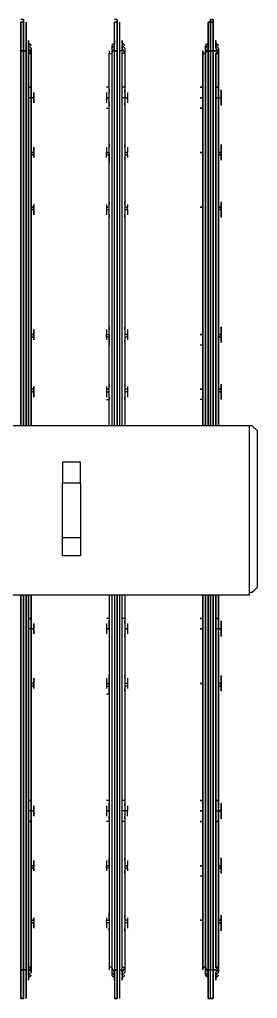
# Model space of a CAD drawing. Header units: metres. Extents: x 532250 to 532639, y 2673852 to 2674172.
# Drawn here: x 532452.929 to 532453.056, y 2674047.439 to 2674047.959 of the extents above; entities that cross this region are included whole.
import ezdxf

# ---------------------------------------------------------------- set-up
doc = ezdxf.new("R2010")
doc.units = ezdxf.units.M
doc.header["$MEASUREMENT"] = 0
doc.layers.add('IDT', color=7, linetype='Continuous')

# ---------------------------------------------------------------- blocks, each defined once
blk = doc.blocks.new('IDT')
at = {"layer": 'IDT', "color": 0, "lineweight": 25}
for p, q in [((13.89527, 10.30483), (13.89527, 10.32005)), ((13.89527, 10.32005), (13.89666, 10.32005)), ((13.89527, 10.32005), (13.89527, 10.30483)), ((13.89527, 10.30483), (13.89527, 10.32005)), ((13.89527, 10.32005), (13.89666, 10.32005)), ((13.89527, 10.30483), (13.89527, 10.32005)), ((13.89527, 10.32005), (13.89666, 10.32005)), ((13.89666, 10.32005), (13.89527, 10.32005)), ((13.89666, 10.32005), (13.89666, 10.30483)), ((13.89666, 10.32005), (13.89666, 10.30483)), ((13.89666, 10.32005), (13.89804, 10.32005)), ((13.89804, 10.32005), (13.89666, 10.32005)), ((13.89804, 10.32005), (13.89804, 10.30483)), ((13.89804, 10.30483), (13.89804, 10.32005)), ((13.94507, 10.30483), (13.94507, 10.32005)), ((13.94783, 10.32005), (13.94645, 10.32005)), ((13.94645, 10.32005), (13.94783, 10.32005)), ((13.94645, 10.30483), (13.94645, 10.32005)), ((13.94645, 10.32005), (13.94645, 10.30483)), ((13.94783, 10.30483), (13.94783, 10.32005)), ((13.99486, 10.30483), (13.99486, 10.32005)), ((13.99486, 10.32005), (13.99486, 10.30483)), ((13.99763, 10.32005), (13.99624, 10.32005)), ((13.99624, 10.32005), (13.99763, 10.32005)), ((13.99763, 10.32005), (13.99624, 10.32005)), ((13.99624, 10.32005), (13.99624, 10.30483)), ((13.99624, 10.30483), (13.99624, 10.32005)), ((13.99624, 10.32005), (13.99763, 10.32005)), ((13.99624, 10.30483), (13.99624, 10.32005)), ((13.99624, 10.32005), (13.99624, 10.30483)), ((13.99763, 10.30483), (13.99763, 10.32005)), ((13.99763, 10.32005), (13.99763, 10.30483)), ((13.89389, 10.30898), (13.89251, 10.3076)), ((13.89251, 10.3076), (13.89389, 10.30898)), ((13.89389, 10.30622), (13.89389, 10.31037)), ((13.89389, 10.31037), (13.89389, 10.30898)), ((13.89389, 10.30898), (13.89389, 10.31037)), ((13.89389, 10.31037), (13.89389, 10.30622)), ((13.89804, 10.30622), (13.89804, 10.31037)), ((13.89804, 10.31037), (13.89804, 10.30622)), ((13.89804, 10.30898), (13.89804, 10.31037)), ((13.89804, 10.31037), (13.89804, 10.30898)), ((13.89942, 10.3076), (13.89804, 10.30898)), ((13.89804, 10.30898), (13.89942, 10.3076)), ((13.94368, 10.30898), (13.9423, 10.3076)), ((13.94368, 10.30622), (13.94368, 10.31037)), ((13.94368, 10.31037), (13.94368, 10.30898)), ((13.94783, 10.30898), (13.94783, 10.31037)), ((13.94783, 10.31037), (13.94783, 10.30622)), ((13.94921, 10.3076), (13.94783, 10.30898)), ((13.99348, 10.30898), (13.99209, 10.3076)), ((13.99209, 10.3076), (13.99348, 10.30898)), ((13.99348, 10.30622), (13.99348, 10.31037)), ((13.99348, 10.31037), (13.99348, 10.30898)), ((13.99348, 10.30898), (13.99348, 10.31037)), ((13.99348, 10.31037), (13.99348, 10.30622)), ((13.89251, 10.30622), (13.89389, 10.3076)), ((13.89389, 10.3076), (13.89251, 10.30622)), ((13.89251, 10.30622), (13.89389, 10.3076)), ((13.89389, 10.3076), (13.89251, 10.30622)), ((13.89389, 10.30345), (13.89251, 10.30622)), ((13.89251, 10.30622), (13.89251, 10.30483)), ((13.89251, 10.30483), (13.89251, 10.30622)), ((13.89251, 10.30622), (13.89389, 10.30345)), ((13.89251, 10.30345), (13.89389, 10.30622)), ((13.89389, 10.30622), (13.89251, 10.30345)), ((13.89251, 10.30483), (13.89251, 10.30207)), ((13.89251, 10.30207), (13.89251, 10.30483)), ((13.89389, 10.30345), (13.89251, 10.30345)), ((13.89251, 10.30345), (13.89389, 10.30345)), ((13.89389, 10.30483), (13.89527, 10.30483)), ((13.89527, 10.30483), (13.89389, 10.30483)), ((13.89389, 10.10566), (13.89389, 10.30345)), ((13.89389, 10.30345), (13.89389, 10.10566)), ((13.89666, 10.30483), (13.89527, 10.30483)), ((13.89527, 10.30483), (13.89527, 10.10566)), ((13.89527, 10.10566), (13.89527, 10.30483)), ((13.89527, 10.30483), (13.89527, 10.10566)), ((13.89527, 10.10566), (13.89527, 10.30483)), ((13.89666, 10.30483), (13.89527, 10.30483)), ((13.89804, 10.30483), (13.89666, 10.30483)), ((13.89666, 10.30483), (13.89804, 10.30483)), ((13.89666, 10.30483), (13.89666, 10.10566)), ((13.89666, 10.10566), (13.89666, 10.30483)), ((13.89804, 10.3076), (13.89942, 10.30622)), ((13.89942, 10.30622), (13.89804, 10.3076)), ((13.89942, 10.30345), (13.89804, 10.30622)), ((13.89804, 10.30622), (13.89942, 10.30345)), ((13.89804, 10.10566), (13.89804, 10.30483)), ((13.89804, 10.30483), (13.89804, 10.10566)), ((13.89942, 10.3076), (13.89942, 10.30345)), ((13.89942, 10.30345), (13.89942, 10.3076)), ((13.89942, 10.30622), (13.89942, 10.30483)), ((13.89942, 10.30483), (13.89942, 10.30622)), ((13.89942, 10.30345), (13.9008, 10.30345)), ((13.9008, 10.30345), (13.89942, 10.30345)), ((13.89942, 10.10566), (13.89942, 10.30345)), ((13.89942, 10.30345), (13.89942, 10.10566)), ((13.9008, 10.30483), (13.9008, 10.30207)), ((13.9008, 10.30207), (13.9008, 10.30483)), ((13.9423, 10.30622), (13.94368, 10.3076)), ((13.9423, 10.30483), (13.9423, 10.30622)), ((13.9423, 10.30345), (13.94368, 10.30622)), ((13.9423, 10.30207), (13.9423, 10.30483)), ((13.94368, 10.30345), (13.9423, 10.30345)), ((13.94368, 10.3076), (13.94368, 10.30345)), ((13.94507, 10.30483), (13.94368, 10.30483)), ((13.94368, 10.30345), (13.94368, 10.10566)), ((13.94507, 10.10566), (13.94507, 10.30483)), ((13.94783, 10.30483), (13.94645, 10.30483)), ((13.94645, 10.30483), (13.94783, 10.30483)), ((13.94645, 10.10566), (13.94645, 10.30483)), ((13.94645, 10.30483), (13.94645, 10.10566)), ((13.94921, 10.30622), (13.94783, 10.3076)), ((13.94783, 10.30622), (13.94921, 10.30345)), ((13.94783, 10.10566), (13.94783, 10.30483)), ((13.94921, 10.30345), (13.94921, 10.3076)), ((13.94921, 10.30483), (13.94921, 10.30622)), ((13.94921, 10.10566), (13.94921, 10.30345)), ((13.94921, 10.30345), (13.9506, 10.30345)), ((13.9506, 10.30207), (13.9506, 10.30483)), ((13.99348, 10.3076), (13.99209, 10.30622)), ((13.99209, 10.30622), (13.99348, 10.3076)), ((13.99209, 10.30622), (13.99209, 10.30483)), ((13.99209, 10.30483), (13.99209, 10.30622)), ((13.99209, 10.30345), (13.99348, 10.30622)), ((13.99348, 10.30622), (13.99209, 10.30345)), ((13.99209, 10.30483), (13.99209, 10.30207)), ((13.99209, 10.30207), (13.99209, 10.30483)), ((13.99348, 10.30345), (13.99209, 10.30345)), ((13.99209, 10.30345), (13.99348, 10.30345)), ((13.99348, 10.30345), (13.99348, 10.3076)), ((13.99348, 10.3076), (13.99348, 10.30345)), ((13.99348, 10.10566), (13.99348, 10.30345)), ((13.99348, 10.30345), (13.99348, 10.10566)), ((13.99486, 10.30483), (13.99624, 10.30483)), ((13.99624, 10.30483), (13.99486, 10.30483)), ((13.99486, 10.30483), (13.99486, 10.10566)), ((13.99486, 10.10566), (13.99486, 10.30483)), ((13.99624, 10.30483), (13.99763, 10.30483)), ((13.99763, 10.30483), (13.99624, 10.30483)), ((13.99624, 10.30483), (13.99763, 10.30483)), ((13.99763, 10.30483), (13.99624, 10.30483)), ((13.99624, 10.10566), (13.99624, 10.30483)), ((13.99624, 10.30483), (13.99624, 10.10566)), ((13.99624, 10.10566), (13.99624, 10.30483)), ((13.99624, 10.30483), (13.99624, 10.10566)), ((13.99763, 10.10566), (13.99763, 10.30483)), ((13.99763, 10.30483), (13.99763, 10.10566)), ((13.89251, 10.30207), (13.89251, 10.10566)), ((13.89251, 10.10566), (13.89251, 10.30207)), ((13.9008, 10.30207), (13.9008, 10.10566)), ((13.9008, 10.10566), (13.9008, 10.30207)), ((13.9423, 10.10566), (13.9423, 10.30207)), ((13.9506, 10.10566), (13.9506, 10.30207)), ((13.99209, 10.30207), (13.99209, 10.10566)), ((13.99209, 10.10566), (13.99209, 10.30207)), ((13.89112, 10.2827), (13.89112, 10.28409)), ((13.89112, 10.28409), (13.89112, 10.2827)), ((13.89112, 10.2827), (13.89112, 10.27994)), ((13.89112, 10.27994), (13.89112, 10.2827)), ((13.89251, 10.27994), (13.89251, 10.28409)), ((13.89251, 10.28409), (13.89251, 10.27994)), ((13.9008, 10.2827), (13.9008, 10.28409)), ((13.9008, 10.28409), (13.9008, 10.27855)), ((13.9008, 10.27855), (13.9008, 10.28409)), ((13.9008, 10.28409), (13.9008, 10.2827)), ((13.9008, 10.27994), (13.9008, 10.2827)), ((13.9008, 10.2827), (13.9008, 10.27994)), ((13.94092, 10.27994), (13.94092, 10.2827)), ((13.9423, 10.27855), (13.9423, 10.28409)), ((13.9423, 10.28409), (13.9423, 10.2827)), ((13.9506, 10.27855), (13.9506, 10.28409)), ((13.9506, 10.28409), (13.9506, 10.2827)), ((13.95198, 10.27994), (13.95198, 10.2827)), ((13.99071, 10.2827), (13.99071, 10.27994)), ((13.99071, 10.27994), (13.99071, 10.2827)), ((13.99209, 10.2827), (13.99209, 10.28409)), ((13.99209, 10.28409), (13.99209, 10.2827)), ((13.99209, 10.27994), (13.99209, 10.28409)), ((13.99209, 10.28409), (13.99209, 10.27855)), ((13.89251, 10.27994), (13.89112, 10.27994)), ((13.89112, 10.27994), (13.89112, 10.27855)), ((13.89112, 10.27855), (13.89112, 10.27994)), ((13.89112, 10.27994), (13.89251, 10.27994)), ((13.89251, 10.27855), (13.89112, 10.27855)), ((13.89112, 10.27855), (13.89112, 10.27717)), ((13.89112, 10.27717), (13.89112, 10.27855)), ((13.89112, 10.27855), (13.89251, 10.27855)), ((13.89112, 10.27717), (13.89112, 10.27579)), ((13.89112, 10.27579), (13.89112, 10.27717)), ((13.89251, 10.27994), (13.89251, 10.2744)), ((13.89251, 10.2744), (13.89251, 10.27994)), ((13.9008, 10.27855), (13.9008, 10.27994)), ((13.9008, 10.27994), (13.9008, 10.27855)), ((13.9008, 10.27855), (13.90219, 10.27855)), ((13.90219, 10.27855), (13.9008, 10.27855)), ((13.9008, 10.27855), (13.90219, 10.27855)), ((13.90219, 10.27855), (13.9008, 10.27855)), ((13.9008, 10.2744), (13.9008, 10.27855)), ((13.9008, 10.27855), (13.9008, 10.27717)), ((13.9008, 10.27717), (13.9008, 10.27855)), ((13.9008, 10.27855), (13.9008, 10.2744)), ((13.9008, 10.27717), (13.9008, 10.27579)), ((13.9008, 10.27579), (13.9008, 10.27717)), ((13.94092, 10.27855), (13.94092, 10.27994)), ((13.94092, 10.27994), (13.9423, 10.27994)), ((13.94092, 10.27717), (13.94092, 10.27855)), ((13.94092, 10.27855), (13.9423, 10.27855)), ((13.9423, 10.2744), (13.9423, 10.27855)), ((13.9423, 10.27717), (13.9423, 10.27579)), ((13.9506, 10.27994), (13.95198, 10.27994)), ((13.95198, 10.27855), (13.9506, 10.27855)), ((13.9506, 10.27855), (13.9506, 10.2744)), ((13.95198, 10.27855), (13.9506, 10.27855)), ((13.9506, 10.27579), (13.9506, 10.27717)), ((13.95198, 10.27994), (13.95198, 10.27855)), ((13.95198, 10.27717), (13.95198, 10.27855)), ((13.99209, 10.27994), (13.99071, 10.27994)), ((13.99071, 10.27994), (13.99071, 10.27855)), ((13.99071, 10.27855), (13.99071, 10.27994)), ((13.99071, 10.27994), (13.99209, 10.27994)), ((13.99209, 10.27855), (13.99071, 10.27855)), ((13.99071, 10.27855), (13.99071, 10.27717)), ((13.99071, 10.27717), (13.99071, 10.27855)), ((13.99071, 10.27855), (13.99209, 10.27855)), ((13.99209, 10.2744), (13.99209, 10.27994)), ((13.99209, 10.27855), (13.99209, 10.2744)), ((13.99209, 10.27579), (13.99209, 10.27717)), ((13.99209, 10.27717), (13.99209, 10.27579)), ((13.89112, 10.25227), (13.89112, 10.25366)), ((13.89112, 10.25366), (13.89112, 10.25227)), ((13.89112, 10.25089), (13.89112, 10.25227)), ((13.89112, 10.25227), (13.89112, 10.25089)), ((13.89112, 10.25089), (13.89251, 10.25089)), ((13.89251, 10.25089), (13.89112, 10.25089)), ((13.89112, 10.25089), (13.89112, 10.24951)), ((13.89112, 10.24951), (13.89112, 10.25089)), ((13.89251, 10.25089), (13.89251, 10.25504)), ((13.89251, 10.25504), (13.89251, 10.25089)), ((13.89251, 10.24951), (13.89251, 10.25089)), ((13.89251, 10.25089), (13.89251, 10.24951)), ((13.9008, 10.25504), (13.90219, 10.25504)), ((13.9008, 10.25089), (13.9008, 10.25504)), ((13.9008, 10.25504), (13.9008, 10.25089)), ((13.9008, 10.25227), (13.9008, 10.25366)), ((13.9008, 10.25366), (13.9008, 10.25227)), ((13.9008, 10.25089), (13.9008, 10.25227)), ((13.9008, 10.25227), (13.9008, 10.24951)), ((13.9008, 10.24951), (13.9008, 10.25089)), ((13.9008, 10.24951), (13.9008, 10.25089)), ((13.9008, 10.25089), (13.9008, 10.24951)), ((13.94092, 10.25089), (13.94092, 10.25227)), ((13.9423, 10.25089), (13.94092, 10.25089)), ((13.94092, 10.25089), (13.94092, 10.24951)), ((13.9423, 10.24951), (13.9423, 10.25504)), ((13.9423, 10.25366), (13.9423, 10.25227)), ((13.9506, 10.24951), (13.9506, 10.25504)), ((13.9506, 10.25227), (13.9506, 10.25366)), ((13.9506, 10.25089), (13.95198, 10.25089)), ((13.95198, 10.25089), (13.95198, 10.25227)), ((13.95198, 10.25089), (13.95198, 10.24951)), ((13.99071, 10.25227), (13.99071, 10.25089)), ((13.99071, 10.25089), (13.99071, 10.25227)), ((13.99209, 10.25089), (13.99071, 10.25089)), ((13.99071, 10.25089), (13.99071, 10.24951)), ((13.99071, 10.24951), (13.99071, 10.25089)), ((13.99071, 10.25089), (13.99209, 10.25089)), ((13.99209, 10.25504), (13.99209, 10.25089)), ((13.99209, 10.25089), (13.99209, 10.25504)), ((13.99209, 10.25227), (13.99209, 10.25366)), ((13.99209, 10.25366), (13.99209, 10.25227)), ((13.99209, 10.24951), (13.99209, 10.25089)), ((13.99209, 10.25089), (13.99209, 10.24951)), ((13.89251, 10.24951), (13.89112, 10.24951)), ((13.89112, 10.24951), (13.89112, 10.24674)), ((13.89112, 10.24674), (13.89112, 10.24951)), ((13.89112, 10.24951), (13.89251, 10.24951)), ((13.89112, 10.24674), (13.89112, 10.24536)), ((13.89112, 10.24536), (13.89112, 10.24674)), ((13.89251, 10.24951), (13.89251, 10.24536)), ((13.89251, 10.24536), (13.89251, 10.24951)), ((13.9008, 10.24951), (13.90219, 10.24951)), ((13.9008, 10.24951), (13.90219, 10.24951)), ((13.90219, 10.24951), (13.9008, 10.24951)), ((13.9008, 10.24951), (13.9008, 10.24536)), ((13.9008, 10.24536), (13.9008, 10.24951)), ((13.9008, 10.24951), (13.9008, 10.24674)), ((13.9008, 10.24674), (13.9008, 10.24951)), ((13.9008, 10.24674), (13.9008, 10.24536)), ((13.9008, 10.24536), (13.9008, 10.24674)), ((13.94092, 10.24674), (13.94092, 10.24951)), ((13.94092, 10.24951), (13.9423, 10.24951)), ((13.9423, 10.24536), (13.9423, 10.24951)), ((13.9423, 10.24674), (13.9423, 10.24536)), ((13.95198, 10.24951), (13.9506, 10.24951)), ((13.9506, 10.24951), (13.9506, 10.24536)), ((13.95198, 10.24951), (13.9506, 10.24951)), ((13.9506, 10.24536), (13.9506, 10.24674)), ((13.95198, 10.24674), (13.95198, 10.24951)), ((13.99209, 10.24951), (13.99071, 10.24951)), ((13.99071, 10.24951), (13.99071, 10.24674)), ((13.99071, 10.24674), (13.99071, 10.24951)), ((13.99071, 10.24951), (13.99209, 10.24951)), ((13.99209, 10.24536), (13.99209, 10.24951)), ((13.99209, 10.24951), (13.99209, 10.24536)), ((13.99209, 10.24536), (13.99209, 10.24674)), ((13.99209, 10.24674), (13.99209, 10.24536)), ((13.89112, 10.22323), (13.89112, 10.22461)), ((13.89112, 10.22461), (13.89112, 10.22323)), ((13.89389, 10.22599), (13.89251, 10.22599)), ((13.89251, 10.22599), (13.89389, 10.22599)), ((13.89251, 10.22046), (13.89251, 10.22461)), ((13.89251, 10.22461), (13.89251, 10.22046)), ((13.90219, 10.22599), (13.9008, 10.22599)), ((13.9008, 10.22599), (13.90219, 10.22599)), ((13.9008, 10.22461), (13.9008, 10.22046)), ((13.9008, 10.22323), (13.9008, 10.22461)), ((13.9008, 10.22323), (13.9008, 10.22461)), ((13.9008, 10.22461), (13.9008, 10.22046)), ((13.9423, 10.22599), (13.94368, 10.22599)), ((13.9423, 10.22046), (13.9423, 10.22461)), ((13.9423, 10.22461), (13.9423, 10.22323)), ((13.9506, 10.22599), (13.95198, 10.22599)), ((13.9506, 10.22046), (13.9506, 10.22461)), ((13.9506, 10.22461), (13.9506, 10.22323)), ((13.99348, 10.22599), (13.99209, 10.22599)), ((13.99209, 10.22599), (13.99348, 10.22599)), ((13.99209, 10.22046), (13.99209, 10.22461)), ((13.99209, 10.22461), (13.99209, 10.22323)), ((13.99209, 10.22323), (13.99209, 10.22461)), ((13.99209, 10.22461), (13.99209, 10.22046)), ((13.89112, 10.22046), (13.89112, 10.22323)), ((13.89112, 10.22323), (13.89112, 10.22046)), ((13.89251, 10.22046), (13.89112, 10.22046)), ((13.89112, 10.22046), (13.89251, 10.22046)), ((13.89251, 10.22046), (13.89112, 10.22046)), ((13.89112, 10.22046), (13.89112, 10.21769)), ((13.89112, 10.21769), (13.89112, 10.22046)), ((13.89112, 10.22046), (13.89251, 10.22046)), ((13.89251, 10.22046), (13.89112, 10.22046)), ((13.89389, 10.22046), (13.89251, 10.22046)), ((13.89251, 10.22046), (13.89251, 10.21631)), ((13.89251, 10.21631), (13.89251, 10.22046)), ((13.9008, 10.22046), (13.9008, 10.22323)), ((13.9008, 10.22046), (13.9008, 10.22323)), ((13.9008, 10.22046), (13.90219, 10.22046)), ((13.9008, 10.21769), (13.9008, 10.22046)), ((13.9008, 10.22046), (13.90219, 10.22046)), ((13.9008, 10.22046), (13.90219, 10.22046)), ((13.9008, 10.22046), (13.9008, 10.21631)), ((13.9008, 10.22046), (13.90219, 10.22046)), ((13.9008, 10.21769), (13.9008, 10.22046)), ((13.9008, 10.22046), (13.90219, 10.22046)), ((13.90219, 10.22046), (13.9008, 10.22046)), ((13.9008, 10.22046), (13.9008, 10.21631)), ((13.9008, 10.22046), (13.90219, 10.22046)), ((13.94092, 10.22323), (13.94092, 10.22046)), ((13.94092, 10.21769), (13.94092, 10.22046)), ((13.94092, 10.22046), (13.9423, 10.22046)), ((13.94092, 10.22046), (13.9423, 10.22046)), ((13.9423, 10.21631), (13.9423, 10.22046)), ((13.9423, 10.22046), (13.94368, 10.22046)), ((13.95198, 10.22046), (13.9506, 10.22046)), ((13.9506, 10.22046), (13.9506, 10.21631)), ((13.9506, 10.22046), (13.95198, 10.22046)), ((13.95198, 10.22046), (13.9506, 10.22046)), ((13.95198, 10.22046), (13.95198, 10.22323)), ((13.95198, 10.21769), (13.95198, 10.22046)), ((13.99071, 10.22323), (13.99071, 10.22046)), ((13.99071, 10.22046), (13.99071, 10.22323)), ((13.99209, 10.22046), (13.99071, 10.22046)), ((13.99071, 10.22046), (13.99209, 10.22046)), ((13.99209, 10.22046), (13.99071, 10.22046)), ((13.99071, 10.22046), (13.99071, 10.21769)), ((13.99071, 10.21769), (13.99071, 10.22046)), ((13.99071, 10.22046), (13.99209, 10.22046)), ((13.99209, 10.22046), (13.99209, 10.21631)), ((13.99209, 10.21631), (13.99209, 10.22046)), ((13.99209, 10.22046), (13.99348, 10.22046)), ((13.89112, 10.21769), (13.89112, 10.21631)), ((13.89112, 10.21631), (13.89112, 10.21769)), ((13.89389, 10.21493), (13.89251, 10.21493)), ((13.89251, 10.21493), (13.89389, 10.21493)), ((13.9008, 10.21631), (13.9008, 10.21769)), ((13.9008, 10.21631), (13.9008, 10.21769)), ((13.90219, 10.21493), (13.9008, 10.21493)), ((13.9008, 10.21493), (13.90219, 10.21493)), ((13.9423, 10.21769), (13.9423, 10.21631)), ((13.9423, 10.21493), (13.94368, 10.21493)), ((13.9506, 10.21631), (13.9506, 10.21769)), ((13.9506, 10.21493), (13.95198, 10.21493)), ((13.99209, 10.21631), (13.99209, 10.21769)), ((13.99209, 10.21769), (13.99209, 10.21631)), ((13.99348, 10.21493), (13.99209, 10.21493)), ((13.99209, 10.21493), (13.99348, 10.21493)), ((13.89251, 10.15407), (13.89251, 10.15822)), ((13.89251, 10.15822), (13.89251, 10.15407)), ((13.9008, 10.15407), (13.9008, 10.15822)), ((13.9008, 10.15822), (13.9008, 10.15269)), ((13.9423, 10.15407), (13.9423, 10.15822)), ((13.95198, 10.15822), (13.9506, 10.15822)), ((13.9506, 10.15822), (13.9506, 10.15407)), ((13.99209, 10.15822), (13.99209, 10.15407)), ((13.99209, 10.15407), (13.99209, 10.15822)), ((13.89112, 10.15545), (13.89112, 10.15684)), ((13.89112, 10.15684), (13.89112, 10.15545)), ((13.89112, 10.15545), (13.89112, 10.15407)), ((13.89112, 10.15407), (13.89112, 10.15545)), ((13.89251, 10.15407), (13.89112, 10.15407)), ((13.89112, 10.15407), (13.89112, 10.15269)), ((13.89112, 10.15269), (13.89112, 10.15407)), ((13.89112, 10.15407), (13.89251, 10.15407)), ((13.89251, 10.15269), (13.89112, 10.15269)), ((13.89112, 10.15269), (13.89112, 10.14992)), ((13.89112, 10.14992), (13.89112, 10.15269)), ((13.89112, 10.15269), (13.89251, 10.15269)), ((13.89251, 10.15407), (13.89251, 10.14854)), ((13.89251, 10.15269), (13.89251, 10.15407)), ((13.89251, 10.14854), (13.89251, 10.15269)), ((13.9008, 10.15545), (13.9008, 10.15684)), ((13.9008, 10.15684), (13.9008, 10.15545)), ((13.9008, 10.15545), (13.9008, 10.15407)), ((13.9008, 10.15407), (13.9008, 10.15545)), ((13.9008, 10.15269), (13.9008, 10.15407)), ((13.9008, 10.15269), (13.9008, 10.15407)), ((13.9008, 10.15407), (13.9008, 10.15269)), ((13.9008, 10.15269), (13.9008, 10.14854)), ((13.9008, 10.14854), (13.9008, 10.15269)), ((13.9008, 10.15269), (13.90219, 10.15269)), ((13.90219, 10.15269), (13.9008, 10.15269)), ((13.9008, 10.15269), (13.9008, 10.14992)), ((13.9008, 10.14992), (13.9008, 10.15269)), ((13.9008, 10.15269), (13.90219, 10.15269)), ((13.94092, 10.15407), (13.94092, 10.15545)), ((13.94092, 10.15269), (13.94092, 10.15407)), ((13.94092, 10.15407), (13.9423, 10.15407)), ((13.94092, 10.14992), (13.94092, 10.15269)), ((13.94092, 10.15269), (13.9423, 10.15269)), ((13.9423, 10.15684), (13.9423, 10.15545)), ((13.9423, 10.15269), (13.9423, 10.15407)), ((13.9423, 10.14854), (13.9423, 10.15269)), ((13.9506, 10.15545), (13.9506, 10.15684)), ((13.9506, 10.15407), (13.9506, 10.15269)), ((13.95198, 10.15407), (13.9506, 10.15407)), ((13.95198, 10.15269), (13.9506, 10.15269)), ((13.9506, 10.15269), (13.9506, 10.14854)), ((13.9506, 10.15269), (13.95198, 10.15269)), ((13.95198, 10.15407), (13.95198, 10.15545)), ((13.95198, 10.15269), (13.95198, 10.15407)), ((13.95198, 10.14992), (13.95198, 10.15269)), ((13.99071, 10.15545), (13.99071, 10.15407)), ((13.99071, 10.15407), (13.99071, 10.15545)), ((13.99209, 10.15407), (13.99071, 10.15407)), ((13.99071, 10.15407), (13.99071, 10.15269)), ((13.99071, 10.15269), (13.99071, 10.15407)), ((13.99071, 10.15407), (13.99209, 10.15407)), ((13.99209, 10.15269), (13.99071, 10.15269)), ((13.99071, 10.15269), (13.99071, 10.14992)), ((13.99071, 10.14992), (13.99071, 10.15269)), ((13.99071, 10.15269), (13.99209, 10.15269)), ((13.99209, 10.15545), (13.99209, 10.15684)), ((13.99209, 10.15684), (13.99209, 10.15545)), ((13.99209, 10.14854), (13.99209, 10.15407)), ((13.99209, 10.15407), (13.99209, 10.15269)), ((13.99209, 10.15269), (13.99209, 10.14854)), ((13.89112, 10.14992), (13.89112, 10.14854)), ((13.89112, 10.14854), (13.89112, 10.14992)), ((13.9008, 10.14992), (13.9008, 10.14854)), ((13.9008, 10.14854), (13.9008, 10.14992)), ((13.9423, 10.14992), (13.9423, 10.14854)), ((13.9506, 10.14854), (13.9506, 10.14992)), ((13.99209, 10.14854), (13.99209, 10.14992)), ((13.99209, 10.14992), (13.99209, 10.14854)), ((13.89112, 10.12641), (13.89112, 10.12779)), ((13.89112, 10.12779), (13.89112, 10.12641)), ((13.89112, 10.12364), (13.89112, 10.12641)), ((13.89112, 10.12641), (13.89112, 10.12364)), ((13.89251, 10.12364), (13.89251, 10.12917)), ((13.89251, 10.12917), (13.89251, 10.12364)), ((13.9008, 10.12917), (13.9008, 10.12364)), ((13.9008, 10.12364), (13.9008, 10.12917)), ((13.9008, 10.12641), (13.9008, 10.12779)), ((13.9008, 10.12779), (13.9008, 10.12641)), ((13.9008, 10.12641), (13.9008, 10.12364)), ((13.9008, 10.12364), (13.9008, 10.12641)), ((13.94092, 10.12364), (13.94092, 10.12641)), ((13.9423, 10.12364), (13.9423, 10.12917)), ((13.9423, 10.12779), (13.9423, 10.12641)), ((13.9506, 10.12364), (13.9506, 10.12917)), ((13.9506, 10.12641), (13.9506, 10.12779)), ((13.95198, 10.12364), (13.95198, 10.12641)), ((13.99071, 10.12641), (13.99071, 10.12364)), ((13.99071, 10.12364), (13.99071, 10.12641)), ((13.99209, 10.12917), (13.99209, 10.12364)), ((13.99209, 10.11949), (13.99209, 10.12917)), ((13.99209, 10.12641), (13.99209, 10.12779)), ((13.99209, 10.12779), (13.99209, 10.12641)), ((13.89251, 10.12364), (13.89112, 10.12364)), ((13.89112, 10.12364), (13.89112, 10.12087)), ((13.89112, 10.12087), (13.89112, 10.12364)), ((13.89112, 10.12364), (13.89251, 10.12364)), ((13.89251, 10.12364), (13.89112, 10.12364)), ((13.89112, 10.12364), (13.89251, 10.12364)), ((13.89112, 10.12087), (13.89112, 10.11949)), ((13.89112, 10.11949), (13.89112, 10.12087)), ((13.89251, 10.12364), (13.89251, 10.11949)), ((13.89251, 10.11949), (13.89251, 10.12364)), ((13.89251, 10.12364), (13.89389, 10.12364)), ((13.9008, 10.12364), (13.90219, 10.12364)), ((13.90219, 10.12364), (13.9008, 10.12364)), ((13.9008, 10.12364), (13.9008, 10.11949)), ((13.9008, 10.11949), (13.9008, 10.12364)), ((13.9008, 10.12364), (13.90219, 10.12364)), ((13.90219, 10.12364), (13.9008, 10.12364)), ((13.9008, 10.12087), (13.9008, 10.12364)), ((13.9008, 10.12364), (13.90219, 10.12364)), ((13.90219, 10.12364), (13.9008, 10.12364)), ((13.9008, 10.12364), (13.9008, 10.12087)), ((13.9008, 10.12364), (13.90219, 10.12364)), ((13.90219, 10.12364), (13.9008, 10.12364)), ((13.9008, 10.12087), (13.9008, 10.11949)), ((13.9008, 10.11949), (13.9008, 10.12087)), ((13.94092, 10.12087), (13.94092, 10.12364)), ((13.94092, 10.12364), (13.9423, 10.12364)), ((13.9423, 10.12364), (13.94092, 10.12364)), ((13.9423, 10.11949), (13.9423, 10.12364)), ((13.9423, 10.12087), (13.9423, 10.11949)), ((13.95198, 10.12364), (13.9506, 10.12364)), ((13.9506, 10.12364), (13.9506, 10.11949)), ((13.9506, 10.12364), (13.95198, 10.12364)), ((13.95198, 10.12364), (13.9506, 10.12364)), ((13.9506, 10.11949), (13.9506, 10.12087)), ((13.95198, 10.12087), (13.95198, 10.12364)), ((13.99209, 10.12364), (13.99071, 10.12364)), ((13.99071, 10.12364), (13.99071, 10.12087)), ((13.99071, 10.12087), (13.99071, 10.12364)), ((13.99071, 10.12364), (13.99209, 10.12364)), ((13.99071, 10.12364), (13.99209, 10.12364)), ((13.99209, 10.12364), (13.99071, 10.12364)), ((13.99209, 10.12364), (13.99209, 10.11949)), ((13.99209, 10.12364), (13.99348, 10.12364)), ((13.99209, 10.11949), (13.99209, 10.12087)), ((13.99209, 10.12087), (13.99209, 10.11949)), ((13.89389, 10.11811), (13.89251, 10.11811)), ((13.89251, 10.11811), (13.89389, 10.11811)), ((13.90219, 10.11811), (13.9008, 10.11811)), ((13.9008, 10.11811), (13.90219, 10.11811)), ((13.9423, 10.11811), (13.94368, 10.11811)), ((13.9506, 10.11811), (13.95198, 10.11811)), ((13.99348, 10.11811), (13.99209, 10.11811)), ((13.99209, 10.11811), (13.99348, 10.11811)), ((14.34065, 10.10566), (13.87591, 10.10566)), ((13.87591, 10.10566), (13.87591, 10.01575)), ((13.87314, 10.10289), (13.87176, 10.10151)), ((13.87176, 10.10151), (13.87176, 10.10013)), ((13.87176, 10.10013), (13.87176, 10.0199)), ((13.87452, 10.10428), (13.87314, 10.10289)), ((13.87591, 10.10428), (13.87452, 10.10428)), ((13.96581, 10.08491), (13.97549, 10.08491)), ((13.96581, 10.07523), (13.96581, 10.08491)), ((13.97549, 10.08491), (13.97549, 10.07523)), ((13.97549, 10.07523), (13.96581, 10.07523)), ((13.96581, 10.04618), (13.96581, 10.07523)), ((13.97549, 10.07523), (13.97549, 10.04618)), ((13.97549, 10.04618), (13.96581, 10.04618)), ((13.96581, 10.04618), (13.96581, 10.03512)), ((13.97549, 10.03512), (13.97549, 10.04618)), ((13.96581, 10.03512), (13.97549, 10.03512)), ((13.87176, 10.0199), (13.87176, 10.01852)), ((13.87176, 10.01852), (13.87452, 10.01575)), ((13.87452, 10.01575), (13.87591, 10.01575)), ((13.87591, 10.01575), (14.34065, 10.01575)), ((13.89251, 9.81796), (13.89251, 10.01575)), ((13.89251, 10.01575), (13.89251, 9.81796)), ((13.89389, 9.81796), (13.89389, 10.01575)), ((13.89389, 10.01575), (13.89389, 9.81796)), ((13.89527, 10.01575), (13.89527, 9.81658)), ((13.89527, 9.81658), (13.89527, 10.01575)), ((13.89527, 9.81658), (13.89527, 10.01575)), ((13.89527, 10.01575), (13.89527, 9.81658)), ((13.89666, 10.01575), (13.89666, 9.81658)), ((13.89666, 9.81658), (13.89666, 10.01575)), ((13.89804, 9.81658), (13.89804, 10.01575)), ((13.89804, 10.01575), (13.89804, 9.81658)), ((13.89942, 9.81796), (13.89942, 10.01575)), ((13.89942, 10.01575), (13.89942, 9.81796)), ((13.9008, 10.01575), (13.9008, 9.81796)), ((13.9008, 9.81796), (13.9008, 10.01575)), ((13.9423, 9.81796), (13.9423, 10.01575)), ((13.94368, 10.01575), (13.94368, 9.81796)), ((13.94507, 9.81658), (13.94507, 10.01575)), ((13.94645, 10.01575), (13.94645, 9.81658)), ((13.94645, 9.81658), (13.94645, 10.01575)), ((13.94783, 10.01575), (13.94783, 9.81658)), ((13.94921, 9.81796), (13.94921, 10.01575)), ((13.9506, 10.01575), (13.9506, 9.81796)), ((13.99209, 9.81796), (13.99209, 10.01575)), ((13.99209, 10.01575), (13.99209, 9.81796)), ((13.99348, 9.81796), (13.99348, 10.01575)), ((13.99348, 10.01575), (13.99348, 9.81796)), ((13.99486, 9.81658), (13.99486, 10.01575)), ((13.99486, 10.01575), (13.99486, 9.81658)), ((13.99624, 10.01575), (13.99624, 9.81658)), ((13.99624, 9.81658), (13.99624, 10.01575)), ((13.99624, 10.01575), (13.99624, 9.81658)), ((13.99624, 9.81658), (13.99624, 10.01575)), ((13.99763, 9.81658), (13.99763, 10.01575)), ((13.99763, 10.01575), (13.99763, 9.81658)), ((13.89112, 10.00054), (13.89112, 10.00192)), ((13.89112, 10.00192), (13.89112, 10.00054)), ((13.89251, 10.00192), (13.89251, 9.99777)), ((13.89251, 9.99777), (13.89251, 10.00192)), ((13.9008, 10.00192), (13.9008, 10.00054)), ((13.9008, 9.99639), (13.9008, 10.00192)), ((13.9008, 10.00192), (13.90219, 10.00192)), ((13.9008, 10.00054), (13.9008, 10.00192)), ((13.9008, 10.00192), (13.9008, 9.99777)), ((13.9423, 9.99639), (13.9423, 10.00192)), ((13.9423, 10.00192), (13.9423, 10.00054)), ((13.95198, 10.00192), (13.9506, 10.00192)), ((13.9506, 10.00192), (13.9506, 9.99777)), ((13.9506, 10.00054), (13.9506, 10.00192)), ((13.99209, 10.00054), (13.99209, 10.00192)), ((13.99209, 10.00192), (13.99209, 10.00054)), ((13.99209, 9.99639), (13.99209, 10.00192)), ((13.99209, 10.00192), (13.99209, 9.99639)), ((13.89112, 10.00054), (13.89112, 9.99777)), ((13.89112, 9.99777), (13.89112, 10.00054)), ((13.89251, 9.99777), (13.89112, 9.99777)), ((13.89112, 9.99777), (13.89112, 9.99639)), ((13.89112, 9.99639), (13.89112, 9.99777)), ((13.89112, 9.99777), (13.89251, 9.99777)), ((13.89251, 9.99639), (13.89112, 9.99639)), ((13.89112, 9.99639), (13.89112, 9.99501)), ((13.89112, 9.99501), (13.89112, 9.99639)), ((13.89112, 9.99639), (13.89251, 9.99639)), ((13.89251, 9.99777), (13.89251, 9.99639)), ((13.89251, 9.99639), (13.89251, 9.99777)), ((13.89251, 9.99639), (13.89251, 9.99224)), ((13.89251, 9.99224), (13.89251, 9.99639)), ((13.9008, 10.00054), (13.9008, 9.99777)), ((13.9008, 9.99777), (13.9008, 10.00054)), ((13.9008, 9.99777), (13.9008, 9.99639)), ((13.9008, 9.99639), (13.9008, 9.99777)), ((13.9008, 9.99777), (13.9008, 9.99639)), ((13.9008, 9.99639), (13.90219, 9.99639)), ((13.90219, 9.99639), (13.9008, 9.99639)), ((13.9008, 9.99639), (13.90219, 9.99639)), ((13.90219, 9.99639), (13.9008, 9.99639)), ((13.9008, 9.99639), (13.9008, 9.99224)), ((13.9008, 9.99224), (13.9008, 9.99639)), ((13.9008, 9.99639), (13.9008, 9.99501)), ((13.9008, 9.99501), (13.9008, 9.99639)), ((13.94092, 9.99777), (13.94092, 10.00054)), ((13.94092, 9.99639), (13.94092, 9.99777)), ((13.94092, 9.99777), (13.9423, 9.99777)), ((13.94092, 9.99501), (13.94092, 9.99639)), ((13.94092, 9.99639), (13.9423, 9.99639)), ((13.9423, 9.99224), (13.9423, 9.99639)), ((13.9506, 9.99777), (13.9506, 9.99639)), ((13.95198, 9.99777), (13.9506, 9.99777)), ((13.95198, 9.99639), (13.9506, 9.99639)), ((13.9506, 9.99639), (13.9506, 9.99224)), ((13.9506, 9.99639), (13.95198, 9.99639)), ((13.95198, 9.99777), (13.95198, 10.00054)), ((13.95198, 9.99639), (13.95198, 9.99777)), ((13.95198, 9.99501), (13.95198, 9.99639)), ((13.99071, 10.00054), (13.99071, 9.99777)), ((13.99071, 9.99777), (13.99071, 10.00054)), ((13.99209, 9.99777), (13.99071, 9.99777)), ((13.99071, 9.99777), (13.99071, 9.99639)), ((13.99071, 9.99639), (13.99071, 9.99777)), ((13.99071, 9.99777), (13.99209, 9.99777)), ((13.99209, 9.99639), (13.99071, 9.99639)), ((13.99071, 9.99639), (13.99071, 9.99501)), ((13.99071, 9.99501), (13.99071, 9.99639)), ((13.99071, 9.99639), (13.99209, 9.99639)), ((13.99209, 9.99639), (13.99209, 9.99224)), ((13.99209, 9.99224), (13.99209, 9.99639)), ((13.89112, 9.99501), (13.89112, 9.99362)), ((13.89112, 9.99362), (13.89112, 9.99501)), ((13.9008, 9.99362), (13.9008, 9.99501)), ((13.9008, 9.99362), (13.9008, 9.99501)), ((13.9423, 9.99501), (13.9423, 9.99362)), ((13.9506, 9.99362), (13.9506, 9.99501)), ((13.99209, 9.99362), (13.99209, 9.99501)), ((13.99209, 9.99501), (13.99209, 9.99362)), ((13.89112, 9.97011), (13.89112, 9.97149)), ((13.89112, 9.97149), (13.89112, 9.97011)), ((13.89112, 9.97011), (13.89112, 9.96873)), ((13.89112, 9.96873), (13.89112, 9.97011)), ((13.89251, 9.97288), (13.89251, 9.96873)), ((13.89251, 9.96873), (13.89251, 9.97288)), ((13.9008, 9.97288), (13.9008, 9.96873)), ((13.9008, 9.96873), (13.9008, 9.97288)), ((13.9008, 9.97288), (13.90219, 9.97288)), ((13.9008, 9.97011), (13.9008, 9.97149)), ((13.9008, 9.97149), (13.9008, 9.97011)), ((13.9008, 9.96873), (13.9008, 9.97011)), ((13.9008, 9.97011), (13.9008, 9.96873)), ((13.94092, 9.96873), (13.94092, 9.97011)), ((13.9423, 9.96734), (13.9423, 9.97288)), ((13.9423, 9.97149), (13.9423, 9.97011)), ((13.9506, 9.96734), (13.9506, 9.97288)), ((13.9506, 9.97011), (13.9506, 9.97149)), ((13.95198, 9.96873), (13.95198, 9.97011)), ((13.99071, 9.97011), (13.99071, 9.96873)), ((13.99071, 9.96873), (13.99071, 9.97011)), ((13.99209, 9.96873), (13.99209, 9.97288)), ((13.99209, 9.97288), (13.99209, 9.96873)), ((13.99209, 9.97011), (13.99209, 9.97149)), ((13.99209, 9.97149), (13.99209, 9.97011)), ((13.89251, 9.96873), (13.89112, 9.96873)), ((13.89112, 9.96873), (13.89112, 9.96734)), ((13.89112, 9.96734), (13.89112, 9.96873)), ((13.89112, 9.96873), (13.89251, 9.96873)), ((13.89251, 9.96734), (13.89112, 9.96734)), ((13.89112, 9.96734), (13.89112, 9.96458)), ((13.89112, 9.96458), (13.89112, 9.96734)), ((13.89112, 9.96734), (13.89251, 9.96734)), ((13.89112, 9.96458), (13.89112, 9.96319)), ((13.89112, 9.96319), (13.89112, 9.96458)), ((13.89251, 9.96734), (13.89251, 9.96873)), ((13.89251, 9.96873), (13.89251, 9.96734)), ((13.89251, 9.96734), (13.89251, 9.96319)), ((13.89251, 9.96319), (13.89251, 9.96734)), ((13.9008, 9.96873), (13.9008, 9.96734)), ((13.9008, 9.96734), (13.9008, 9.96873)), ((13.9008, 9.96873), (13.9008, 9.96734)), ((13.9008, 9.96734), (13.9008, 9.96873)), ((13.9008, 9.96734), (13.90219, 9.96734)), ((13.90219, 9.96734), (13.9008, 9.96734)), ((13.9008, 9.96734), (13.9008, 9.96319)), ((13.9008, 9.96458), (13.9008, 9.96734)), ((13.9008, 9.96734), (13.90219, 9.96734)), ((13.9008, 9.96734), (13.9008, 9.96319)), ((13.9008, 9.96458), (13.9008, 9.96734)), ((13.9008, 9.96319), (13.9008, 9.96458)), ((13.9008, 9.96319), (13.9008, 9.96458)), ((13.94092, 9.96734), (13.94092, 9.96873)), ((13.94092, 9.96873), (13.9423, 9.96873)), ((13.94092, 9.96458), (13.94092, 9.96734)), ((13.94092, 9.96734), (13.9423, 9.96734)), ((13.9423, 9.96319), (13.9423, 9.96734)), ((13.9423, 9.96458), (13.9423, 9.96319)), ((13.9506, 9.96873), (13.95198, 9.96873)), ((13.95198, 9.96734), (13.9506, 9.96734)), ((13.9506, 9.96734), (13.9506, 9.96319)), ((13.95198, 9.96734), (13.9506, 9.96734)), ((13.9506, 9.96319), (13.9506, 9.96458)), ((13.95198, 9.96873), (13.95198, 9.96734)), ((13.95198, 9.96458), (13.95198, 9.96734)), ((13.99209, 9.96873), (13.99071, 9.96873)), ((13.99071, 9.96873), (13.99071, 9.96734)), ((13.99071, 9.96734), (13.99071, 9.96873)), ((13.99071, 9.96873), (13.99209, 9.96873)), ((13.99209, 9.96734), (13.99071, 9.96734)), ((13.99071, 9.96734), (13.99071, 9.96458)), ((13.99071, 9.96458), (13.99071, 9.96734)), ((13.99071, 9.96734), (13.99209, 9.96734)), ((13.99209, 9.96873), (13.99209, 9.96319)), ((13.99209, 9.96734), (13.99209, 9.96873)), ((13.99209, 9.96319), (13.99209, 9.96734)), ((13.99209, 9.96319), (13.99209, 9.96458)), ((13.99209, 9.96458), (13.99209, 9.96319)), ((13.89112, 9.90372), (13.89112, 9.9051)), ((13.89112, 9.9051), (13.89112, 9.90372)), ((13.89112, 9.90372), (13.89112, 9.90095)), ((13.89112, 9.90095), (13.89112, 9.90372)), ((13.89251, 9.9051), (13.89251, 9.90095)), ((13.89251, 9.89957), (13.89251, 9.9051)), ((13.9008, 9.89957), (13.9008, 9.9051)), ((13.9008, 9.9051), (13.9008, 9.90372)), ((13.9008, 9.90372), (13.9008, 9.9051)), ((13.9008, 9.9051), (13.9008, 9.90095)), ((13.9008, 9.90095), (13.9008, 9.90372)), ((13.9008, 9.90372), (13.9008, 9.90095)), ((13.94092, 9.90095), (13.94092, 9.90372)), ((13.9423, 9.89957), (13.9423, 9.9051)), ((13.9423, 9.9051), (13.9423, 9.90372)), ((13.9506, 9.90372), (13.9506, 9.9051)), ((13.9506, 9.9051), (13.9506, 9.90095)), ((13.95198, 9.90095), (13.95198, 9.90372)), ((13.99071, 9.90372), (13.99071, 9.90095)), ((13.99071, 9.90095), (13.99071, 9.90372)), ((13.99209, 9.90372), (13.99209, 9.9051)), ((13.99209, 9.9051), (13.99209, 9.90372)), ((13.99209, 9.90095), (13.99209, 9.9051)), ((13.99209, 9.9051), (13.99209, 9.90095)), ((13.89251, 9.90095), (13.89112, 9.90095)), ((13.89112, 9.90095), (13.89112, 9.89957)), ((13.89112, 9.89957), (13.89112, 9.90095)), ((13.89112, 9.90095), (13.89251, 9.90095)), ((13.89251, 9.89957), (13.89112, 9.89957)), ((13.89112, 9.89957), (13.89112, 9.89819)), ((13.89112, 9.89819), (13.89112, 9.89957)), ((13.89112, 9.89957), (13.89251, 9.89957)), ((13.89112, 9.89819), (13.89112, 9.8968)), ((13.89112, 9.8968), (13.89112, 9.89819)), ((13.89251, 9.90095), (13.89251, 9.89957)), ((13.89251, 9.89957), (13.89251, 9.89542)), ((13.89251, 9.89542), (13.89251, 9.89957)), ((13.9008, 9.90095), (13.9008, 9.89957)), ((13.9008, 9.90095), (13.9008, 9.89957)), ((13.9008, 9.89957), (13.9008, 9.90095)), ((13.9008, 9.89957), (13.9008, 9.89542)), ((13.9008, 9.89542), (13.9008, 9.89957)), ((13.9008, 9.89957), (13.90219, 9.89957)), ((13.90219, 9.89957), (13.9008, 9.89957)), ((13.9008, 9.89957), (13.9008, 9.89819)), ((13.9008, 9.89819), (13.9008, 9.89957)), ((13.9008, 9.89957), (13.90219, 9.89957)), ((13.9008, 9.89819), (13.9008, 9.8968)), ((13.9008, 9.8968), (13.9008, 9.89819)), ((13.9423, 9.90095), (13.94092, 9.90095)), ((13.94092, 9.90095), (13.94092, 9.89957)), ((13.94092, 9.89819), (13.94092, 9.89957)), ((13.94092, 9.89957), (13.9423, 9.89957)), ((13.9423, 9.89542), (13.9423, 9.89957)), ((13.9423, 9.89819), (13.9423, 9.8968)), ((13.9506, 9.90095), (13.9506, 9.89957)), ((13.95198, 9.90095), (13.9506, 9.90095)), ((13.9506, 9.89957), (13.9506, 9.89542)), ((13.95198, 9.89957), (13.9506, 9.89957)), ((13.9506, 9.8968), (13.9506, 9.89819)), ((13.95198, 9.89957), (13.95198, 9.90095)), ((13.95198, 9.89819), (13.95198, 9.89957)), ((13.99209, 9.90095), (13.99071, 9.90095)), ((13.99071, 9.90095), (13.99071, 9.89957)), ((13.99071, 9.89957), (13.99071, 9.90095)), ((13.99071, 9.90095), (13.99209, 9.90095)), ((13.99209, 9.89957), (13.99071, 9.89957)), ((13.99071, 9.89957), (13.99071, 9.89819)), ((13.99071, 9.89819), (13.99071, 9.89957)), ((13.99071, 9.89957), (13.99209, 9.89957)), ((13.99209, 9.89957), (13.99209, 9.90095)), ((13.99209, 9.90095), (13.99209, 9.89542)), ((13.99209, 9.89542), (13.99209, 9.89957)), ((13.99209, 9.8968), (13.99209, 9.89819)), ((13.99209, 9.89819), (13.99209, 9.8968)), ((13.89251, 9.87606), (13.89251, 9.87191)), ((13.89251, 9.87191), (13.89251, 9.87606)), ((13.9008, 9.87606), (13.9008, 9.87191)), ((13.9008, 9.87052), (13.9008, 9.87606)), ((13.9423, 9.87052), (13.9423, 9.87606)), ((13.9506, 9.87052), (13.9506, 9.87606)), ((13.99209, 9.87606), (13.99209, 9.87191)), ((13.99209, 9.87052), (13.99209, 9.87606)), ((13.89112, 9.87329), (13.89112, 9.87467)), ((13.89112, 9.87467), (13.89112, 9.87329)), ((13.89112, 9.87329), (13.89112, 9.87191)), ((13.89112, 9.87191), (13.89112, 9.87329)), ((13.89251, 9.87191), (13.89112, 9.87191)), ((13.89112, 9.87191), (13.89112, 9.87052)), ((13.89112, 9.87052), (13.89112, 9.87191)), ((13.89112, 9.87191), (13.89251, 9.87191)), ((13.89251, 9.87052), (13.89251, 9.87191)), ((13.89251, 9.87191), (13.89251, 9.87052)), ((13.9008, 9.87329), (13.9008, 9.87467)), ((13.9008, 9.87467), (13.9008, 9.87329)), ((13.9008, 9.87191), (13.9008, 9.87329)), ((13.9008, 9.87329), (13.9008, 9.87191)), ((13.9008, 9.87191), (13.9008, 9.87052)), ((13.9008, 9.87052), (13.9008, 9.87191)), ((13.9008, 9.87191), (13.9008, 9.87052)), ((13.94092, 9.87191), (13.94092, 9.87329)), ((13.9423, 9.87191), (13.94092, 9.87191)), ((13.94092, 9.87191), (13.94092, 9.87052)), ((13.9423, 9.87467), (13.9423, 9.87329)), ((13.9506, 9.87329), (13.9506, 9.87467)), ((13.95198, 9.87191), (13.9506, 9.87191)), ((13.95198, 9.87329), (13.95198, 9.87191)), ((13.95198, 9.87191), (13.95198, 9.87052)), ((13.99071, 9.87329), (13.99071, 9.87191)), ((13.99071, 9.87191), (13.99071, 9.87329)), ((13.99209, 9.87191), (13.99071, 9.87191)), ((13.99071, 9.87191), (13.99071, 9.87052)), ((13.99071, 9.87052), (13.99071, 9.87191)), ((13.99071, 9.87191), (13.99209, 9.87191)), ((13.99209, 9.87329), (13.99209, 9.87467)), ((13.99209, 9.87467), (13.99209, 9.87329)), ((13.99209, 9.87191), (13.99209, 9.87052)), ((13.89251, 9.87052), (13.89112, 9.87052)), ((13.89112, 9.87052), (13.89112, 9.86776)), ((13.89112, 9.86776), (13.89112, 9.87052)), ((13.89112, 9.87052), (13.89251, 9.87052)), ((13.89112, 9.86776), (13.89112, 9.86637)), ((13.89112, 9.86637), (13.89112, 9.86776)), ((13.89251, 9.87052), (13.89251, 9.86637)), ((13.89251, 9.86637), (13.89251, 9.87052)), ((13.9008, 9.87052), (13.90219, 9.87052)), ((13.90219, 9.87052), (13.9008, 9.87052)), ((13.9008, 9.87052), (13.90219, 9.87052)), ((13.90219, 9.87052), (13.9008, 9.87052)), ((13.9008, 9.87052), (13.9008, 9.86637)), ((13.9008, 9.86637), (13.9008, 9.87052)), ((13.9008, 9.87052), (13.9008, 9.86776)), ((13.9008, 9.86776), (13.9008, 9.87052)), ((13.9008, 9.86637), (13.9008, 9.86776)), ((13.9008, 9.86776), (13.9008, 9.86637)), ((13.94092, 9.86776), (13.94092, 9.87052)), ((13.94092, 9.87052), (13.9423, 9.87052)), ((13.9423, 9.86637), (13.9423, 9.87052)), ((13.9423, 9.86776), (13.9423, 9.86637)), ((13.95198, 9.87052), (13.9506, 9.87052)), ((13.9506, 9.87052), (13.9506, 9.86637)), ((13.95198, 9.87052), (13.9506, 9.87052)), ((13.9506, 9.86637), (13.9506, 9.86776)), ((13.95198, 9.86776), (13.95198, 9.87052)), ((13.99209, 9.87052), (13.99071, 9.87052)), ((13.99071, 9.87052), (13.99071, 9.86776)), ((13.99071, 9.86776), (13.99071, 9.87052)), ((13.99071, 9.87052), (13.99209, 9.87052)), ((13.99209, 9.87052), (13.99209, 9.86637)), ((13.99209, 9.86637), (13.99209, 9.87052)), ((13.99209, 9.86637), (13.99209, 9.86776)), ((13.99209, 9.86776), (13.99209, 9.86637)), ((13.89112, 9.84424), (13.89112, 9.84563)), ((13.89112, 9.84563), (13.89112, 9.84424)), ((13.89251, 9.84701), (13.89251, 9.83733)), ((13.89251, 9.84148), (13.89251, 9.84701)), ((13.90219, 9.84701), (13.9008, 9.84701)), ((13.9008, 9.84701), (13.9008, 9.84148)), ((13.9008, 9.84148), (13.9008, 9.84701)), ((13.9008, 9.84701), (13.90219, 9.84701)), ((13.9008, 9.84563), (13.9008, 9.84424)), ((13.9008, 9.84424), (13.9008, 9.84563)), ((13.9423, 9.84148), (13.9423, 9.84701)), ((13.9423, 9.84563), (13.9423, 9.84424)), ((13.95198, 9.84701), (13.9506, 9.84701)), ((13.9506, 9.84701), (13.9506, 9.84148)), ((13.9506, 9.84424), (13.9506, 9.84563)), ((13.99209, 9.83733), (13.99209, 9.84701)), ((13.99209, 9.84701), (13.99209, 9.83733)), ((13.99209, 9.84424), (13.99209, 9.84563)), ((13.99209, 9.84563), (13.99209, 9.84424)), ((13.89112, 9.84148), (13.89112, 9.84424)), ((13.89112, 9.84424), (13.89112, 9.84148)), ((13.89251, 9.84148), (13.89112, 9.84148)), ((13.89112, 9.84148), (13.89251, 9.84148)), ((13.89251, 9.84148), (13.89112, 9.84148)), ((13.89112, 9.84148), (13.89112, 9.83871)), ((13.89112, 9.83871), (13.89112, 9.84148)), ((13.89112, 9.84148), (13.89251, 9.84148)), ((13.89251, 9.84148), (13.89112, 9.84148)), ((13.89251, 9.83733), (13.89251, 9.84148)), ((13.89389, 9.84148), (13.89251, 9.84148)), ((13.9008, 9.84424), (13.9008, 9.84148)), ((13.9008, 9.84148), (13.9008, 9.84424)), ((13.90219, 9.84148), (13.9008, 9.84148)), ((13.9008, 9.84148), (13.90219, 9.84148)), ((13.9008, 9.84148), (13.90219, 9.84148)), ((13.90219, 9.84148), (13.9008, 9.84148)), ((13.9008, 9.84148), (13.9008, 9.83871)), ((13.9008, 9.83871), (13.9008, 9.84148)), ((13.9008, 9.84148), (13.90219, 9.84148)), ((13.90219, 9.84148), (13.9008, 9.84148)), ((13.9008, 9.84148), (13.9008, 9.83733)), ((13.9008, 9.83733), (13.9008, 9.84148)), ((13.94092, 9.84148), (13.94092, 9.84424)), ((13.94092, 9.83871), (13.94092, 9.84148)), ((13.94092, 9.84148), (13.9423, 9.84148)), ((13.9423, 9.84148), (13.94092, 9.84148)), ((13.9423, 9.83733), (13.9423, 9.84148)), ((13.9423, 9.84148), (13.94368, 9.84148)), ((13.95198, 9.84148), (13.9506, 9.84148)), ((13.9506, 9.84148), (13.95198, 9.84148)), ((13.95198, 9.84148), (13.9506, 9.84148)), ((13.9506, 9.84148), (13.9506, 9.83733)), ((13.9506, 9.84148), (13.95198, 9.84148)), ((13.95198, 9.84148), (13.95198, 9.84424)), ((13.95198, 9.83871), (13.95198, 9.84148)), ((13.99071, 9.84148), (13.99071, 9.84424)), ((13.99071, 9.84424), (13.99071, 9.84148)), ((13.99071, 9.84148), (13.99209, 9.84148)), ((13.99209, 9.84148), (13.99071, 9.84148)), ((13.99071, 9.84148), (13.99209, 9.84148)), ((13.99209, 9.84148), (13.99071, 9.84148)), ((13.99071, 9.84148), (13.99071, 9.83871)), ((13.99071, 9.83871), (13.99071, 9.84148)), ((13.99071, 9.84148), (13.99209, 9.84148)), ((13.99209, 9.84148), (13.99348, 9.84148)), ((13.89112, 9.83733), (13.89112, 9.83871)), ((13.89112, 9.83871), (13.89112, 9.83733)), ((13.89389, 9.83594), (13.89251, 9.83594)), ((13.89251, 9.83594), (13.89389, 9.83594)), ((13.9008, 9.83733), (13.9008, 9.83871)), ((13.9008, 9.83871), (13.9008, 9.83733)), ((13.90219, 9.83594), (13.9008, 9.83594)), ((13.9008, 9.83594), (13.90219, 9.83594)), ((13.9423, 9.83871), (13.9423, 9.83733)), ((13.9423, 9.83594), (13.94368, 9.83594)), ((13.9506, 9.83733), (13.9506, 9.83871)), ((13.9506, 9.83594), (13.95198, 9.83594)), ((13.99209, 9.83733), (13.99209, 9.83871)), ((13.99209, 9.83871), (13.99209, 9.83733)), ((13.99348, 9.83594), (13.99209, 9.83594)), ((13.99209, 9.83594), (13.99348, 9.83594)), ((13.89251, 9.8152), (13.89389, 9.81796)), ((13.89389, 9.81796), (13.89251, 9.81796)), ((13.89251, 9.81796), (13.89389, 9.8152)), ((13.89389, 9.8152), (13.89251, 9.81796)), ((13.89251, 9.81796), (13.89389, 9.81796)), ((13.89389, 9.81796), (13.89251, 9.8152)), ((13.89251, 9.81796), (13.89251, 9.81658)), ((13.89251, 9.81658), (13.89251, 9.81796)), ((13.89251, 9.8152), (13.89251, 9.81658)), ((13.89251, 9.81658), (13.89251, 9.8152)), ((13.89389, 9.81381), (13.89251, 9.8152)), ((13.89251, 9.8152), (13.89389, 9.81381)), ((13.89389, 9.81381), (13.89251, 9.8152)), ((13.89251, 9.8152), (13.89389, 9.81381)), ((13.89389, 9.81243), (13.89251, 9.81381)), ((13.89251, 9.81381), (13.89389, 9.81243)), ((13.89527, 9.81658), (13.89389, 9.81658)), ((13.89389, 9.81658), (13.89527, 9.81658)), ((13.89389, 9.8152), (13.89389, 9.81105)), ((13.89389, 9.81105), (13.89389, 9.8152)), ((13.89527, 9.79998), (13.89527, 9.81658)), ((13.89527, 9.81658), (13.89666, 9.81658)), ((13.89527, 9.80137), (13.89527, 9.81658)), ((13.89527, 9.81658), (13.89527, 9.80137)), ((13.89666, 9.81658), (13.89527, 9.81658)), ((13.89527, 9.81658), (13.89527, 9.79998)), ((13.89666, 9.81658), (13.89666, 9.79998)), ((13.89804, 9.81658), (13.89666, 9.81658)), ((13.89666, 9.79998), (13.89666, 9.81658)), ((13.89666, 9.81658), (13.89804, 9.81658)), ((13.89942, 9.81796), (13.89804, 9.8152)), ((13.89804, 9.8152), (13.89942, 9.81796)), ((13.89804, 9.80137), (13.89804, 9.81658)), ((13.89804, 9.81658), (13.89804, 9.80137)), ((13.89804, 9.8152), (13.89804, 9.81105)), ((13.89804, 9.81105), (13.89804, 9.8152)), ((13.89942, 9.8152), (13.89804, 9.81381)), ((13.89804, 9.81381), (13.89942, 9.8152)), ((13.89804, 9.81243), (13.89942, 9.81381)), ((13.89942, 9.81381), (13.89804, 9.81243)), ((13.9008, 9.81796), (13.89942, 9.81796)), ((13.89942, 9.81796), (13.9008, 9.81796)), ((13.89942, 9.81381), (13.89942, 9.81796)), ((13.89942, 9.81796), (13.89942, 9.81381)), ((13.89942, 9.81658), (13.89942, 9.8152)), ((13.89942, 9.8152), (13.89942, 9.81658)), ((13.9008, 9.81796), (13.9008, 9.81658)), ((13.9008, 9.81658), (13.9008, 9.81796)), ((13.94368, 9.8152), (13.9423, 9.81796)), ((13.9423, 9.81796), (13.94368, 9.81796)), ((13.9423, 9.81658), (13.9423, 9.81796)), ((13.9423, 9.8152), (13.9423, 9.81658)), ((13.94368, 9.81381), (13.9423, 9.8152)), ((13.9423, 9.81381), (13.94368, 9.81243)), ((13.94368, 9.81796), (13.94368, 9.81381)), ((13.94368, 9.81658), (13.94507, 9.81658)), ((13.94368, 9.81105), (13.94368, 9.8152)), ((13.94507, 9.80137), (13.94507, 9.81658)), ((13.94783, 9.81658), (13.94645, 9.81658)), ((13.94645, 9.81658), (13.94783, 9.81658)), ((13.94645, 9.81658), (13.94645, 9.79998)), ((13.94645, 9.79998), (13.94645, 9.81658)), ((13.94921, 9.81796), (13.94783, 9.8152)), ((13.94783, 9.81658), (13.94783, 9.80137)), ((13.94783, 9.8152), (13.94783, 9.81105)), ((13.94783, 9.81381), (13.94921, 9.8152)), ((13.94783, 9.81243), (13.94921, 9.81381)), ((13.9506, 9.81796), (13.94921, 9.81796)), ((13.94921, 9.81381), (13.94921, 9.81796)), ((13.94921, 9.8152), (13.94921, 9.81658)), ((13.9506, 9.81658), (13.9506, 9.81796)), ((13.99348, 9.81796), (13.99209, 9.81796)), ((13.99209, 9.81796), (13.99348, 9.8152)), ((13.99348, 9.8152), (13.99209, 9.81796)), ((13.99209, 9.81796), (13.99348, 9.81796)), ((13.99209, 9.81796), (13.99209, 9.81658)), ((13.99209, 9.81658), (13.99209, 9.81796)), ((13.99209, 9.8152), (13.99209, 9.81658)), ((13.99209, 9.81658), (13.99209, 9.8152)), ((13.99348, 9.81381), (13.99209, 9.8152)), ((13.99209, 9.8152), (13.99348, 9.81381)), ((13.99348, 9.81243), (13.99209, 9.81381)), ((13.99209, 9.81381), (13.99348, 9.81243)), ((13.99348, 9.81381), (13.99348, 9.81796)), ((13.99348, 9.81796), (13.99348, 9.81381)), ((13.99348, 9.8152), (13.99348, 9.81105)), ((13.99348, 9.81105), (13.99348, 9.8152)), ((13.99486, 9.81658), (13.99486, 9.80137)), ((13.99486, 9.80137), (13.99486, 9.81658)), ((13.99624, 9.81658), (13.99486, 9.81658)), ((13.99486, 9.81658), (13.99624, 9.81658)), ((13.99624, 9.79998), (13.99624, 9.81658)), ((13.99624, 9.81658), (13.99624, 9.79998)), ((13.99624, 9.79998), (13.99624, 9.81658)), ((13.99624, 9.81658), (13.99763, 9.81658)), ((13.99763, 9.81658), (13.99624, 9.81658)), ((13.99624, 9.81658), (13.99763, 9.81658)), ((13.99763, 9.81658), (13.99624, 9.81658)), ((13.99624, 9.81658), (13.99624, 9.79998)), ((13.99763, 9.81658), (13.99763, 9.80137)), ((13.99763, 9.80137), (13.99763, 9.81658)), ((13.89389, 9.81105), (13.89389, 9.81243)), ((13.89389, 9.81243), (13.89389, 9.81105)), ((13.89804, 9.81105), (13.89804, 9.81243)), ((13.89804, 9.81243), (13.89804, 9.81105)), ((13.94368, 9.81243), (13.94368, 9.81105)), ((13.94783, 9.81105), (13.94783, 9.81243)), ((13.99348, 9.81105), (13.99348, 9.81243)), ((13.99348, 9.81243), (13.99348, 9.81105)), ((13.89666, 9.80137), (13.89527, 9.80137)), ((13.89527, 9.80137), (13.89666, 9.80137)), ((13.89666, 9.79998), (13.89527, 9.79998)), ((13.89527, 9.79998), (13.89666, 9.79998)), ((13.89804, 9.80137), (13.89666, 9.80137)), ((13.89666, 9.80137), (13.89804, 9.80137)), ((13.94783, 9.80137), (13.94645, 9.80137)), ((13.94645, 9.80137), (13.94783, 9.80137)), ((13.94645, 9.79998), (13.94783, 9.79998)), ((13.99763, 9.80137), (13.99624, 9.80137)), ((13.99624, 9.80137), (13.99763, 9.80137)), ((13.99763, 9.80137), (13.99624, 9.80137)), ((13.99624, 9.80137), (13.99763, 9.80137)), ((13.99624, 9.79998), (13.99763, 9.79998))]:
    blk.add_line(p, q, dxfattribs=at)

msp = doc.modelspace()

# ---------------------------------------------------------------- block references
at = {"layer": 'IDT', "color": 8, "rotation": 180}
msp.add_blockref('IDT', (532466.92728, 2674057.75885), dxfattribs=at)

doc.saveas('drawing.dxf')
